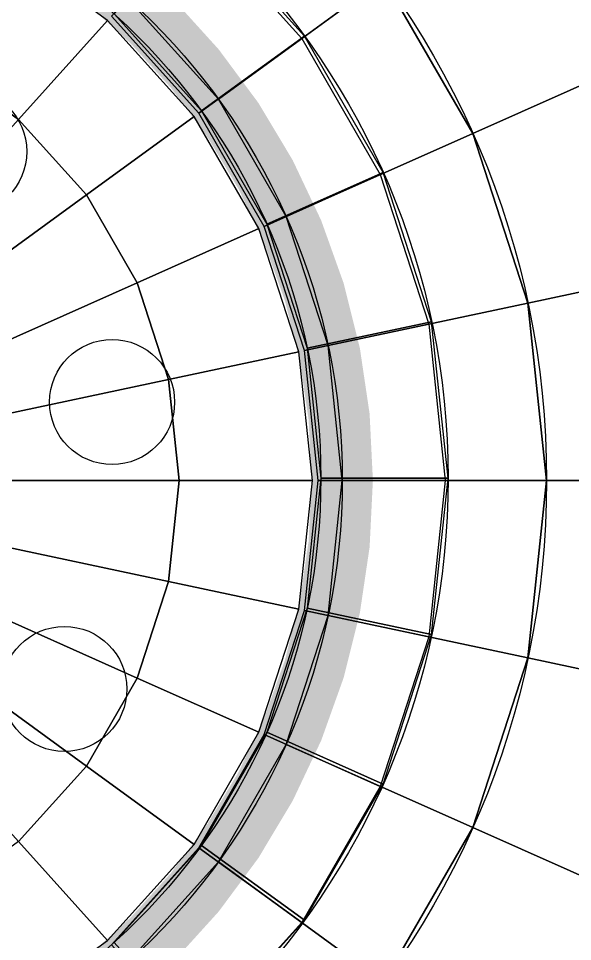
# Model space of a CAD drawing. Extents: x -180 to 300, y -124 to 240.
# Drawn here: x 62.091 to 64.803, y 51.162 to 55.678 of the extents above; entities that cross this region are included whole.
import ezdxf

# ---------------------------------------------------------------- set-up
doc = ezdxf.new("R2010")
doc.units = 0
doc.header["$MEASUREMENT"] = 0
for name, color, linetype in [('DOME', 254, 'CONTINUOUS'), ('GROUNDS', 3, 'CONTINUOUS'), ('STATUE', 130, 'CONTINUOUS'), ('TOP2', 130, 'CONTINUOUS')]:
    doc.layers.add(name, color=color, linetype=linetype)

msp = doc.modelspace()

# ---------------------------------------------------------------- linework, layer by layer
at = {"layer": 'DOME'}
for points, const_width, elevation in [([(60.18216490273075, 70.9275137303428, 437.2563035401743), (60.34235563532658, 70.92968857354123, 437.2563035401743)], 0.7, 29.25), ([(60.18216490273075, 70.9275137303428, 437.2563035401743), (60.34235563532658, 70.92968857354123, 437.2563035401743)], 0.4, 27.5), ([(60.18216490273075, 70.9275137303428, 437.2563035401743), (60.34235563532658, 70.92968857354123, 437.2563035401743)], 0.4, 17.5), ([(60.20962042373598, 69.41495561512389, 437.2563035401765), (60.35597341449205, 69.41694258903529, 437.2563035401765)], 0.4, 17.5), ([(70.0071018022947, 64.38077093328363, 39073.79658690718), (70.00822405755575, 64.37979763007108, 39073.79658690718)], 0.1, 38.3421), ([(60.49999999486207, 56.5929757728957, 13880708272.90031), (60.49999999577712, 56.5929757728957, 13880708272.90031)], 0.3, 59.99601416410027)]:
    msp.add_lwpolyline(points, format="xyb", dxfattribs=dict(at, const_width=const_width, elevation=elevation))
at = {"layer": 'DOME', "elevation": 27.5}
msp.add_lwpolyline([(60.18216490273075, 70.9275137303428, 437.2563035401743), (60.34235563532658, 70.92968857354123, 437.2563035401743)], format="xyb", dxfattribs=at)
at = {"layer": 'DOME', "color": 7, "const_width": 0.2, "elevation": 17.5}
msp.add_lwpolyline([(60.33361865954198, 62.58374167438758, 437.2563035401754), (60.41747582021188, 62.58488016831022, 437.2563035401754)], format="xyb", dxfattribs=at)
at = {"layer": 'DOME'}
for centre, radius in [((60.5, 53.41759084145917, 53.194), 4.175384931436525), ((60.51367791656236, 53.42876198335297, 59.99601416410027), 3.679696701557053), ((60.51367791656236, 53.42876198335297, 54.31150924433864), 3.679696701557053), ((60.5, 53.41759084145917, 53.194), 3.175384931436522), ((60.51367791656236, 53.42876198335297, 55.00001416410026), 3.057054854727591), ((61.82539805534671, 55.02712329913658, 55.2), 0.3060601501103731), ((62.54890617465013, 53.80146617530693, 55.2), 0.3060601501103731), ((62.31530833607226, 52.39749629183218, 55.2), 0.3060601501103731)]:
    msp.add_circle(centre, radius, dxfattribs=at)
at = {"layer": 'DOME', "linetype": 'Continuous'}
for points in [[(40.36820158207607, 43.71954211447081, 17.5), (80.63179841792393, 43.42939336505402, 17.5), (80.63179841792395, 63.11563956844752, 17.5), (40.36820158207608, 63.40578831786432, 17.5)], [(65.74366991567649, 55.75222310420773, 52.44094630249331), (64.31440393802319, 55.11587289202095, 53.19398583589973), (63.87795736758922, 55.87182052680177, 53.19398583589973), (65.14368580587326, 56.79142606612092, 52.44094630249331)], [(63.87795736758923, 55.87182052680177, 54.31150924433864), (63.06894037321429, 55.28403527450931, 54.31150924433864), (62.6247472445949, 55.77736172215512, 54.31150924433864), (63.29387785095376, 56.52050654763252, 54.31150924433864)], [(62.54556896861614, 55.68942533795049, 59.30750924433865), (62.96219768512954, 56.15213840454749, 59.99601416410027), (63.47693716570506, 55.58046229554363, 59.99601416410027), (62.97320933021102, 55.21448260051713, 59.30750924433865)], [(62.98688724677337, 55.22565374241093, 55.00001416410026), (63.49061508226742, 55.59163343743744, 54.31150924433864), (62.97587560169189, 56.16330954644129, 54.31150924433864), (62.55924688517849, 55.70059647984429, 55.00001416410026)], [(64.31440393802319, 55.11587289202095, 53.19398583589973), (63.40085848038059, 54.70913624894513, 53.19398583589973), (63.06894037321426, 55.28403527450931, 53.19398583589973), (63.87795736758922, 55.87182052680177, 53.19398583589973)], [(66.11448048824474, 54.61098550960386, 52.44094630249331), (64.58414275282472, 54.28570218236908, 53.19398583589973), (64.31440393802319, 55.11587289202089, 53.19398583589973), (65.74366991567649, 55.75222310420767, 52.44094630249331)], [(62.97320933021102, 55.21448260051713, 59.30750924433865), (63.47693716570506, 55.58046229554363, 59.99601416410027), (63.86157020720987, 54.91425832538756, 59.99601416410027), (63.29275857630061, 54.66100707076964, 59.30750924433865)], [(63.30643649286296, 54.67217821266343, 55.00001416410026), (63.87524812377222, 54.92542946728136, 54.31150924433864), (63.49061508226742, 55.59163343743743, 54.31150924433864), (62.98688724677337, 55.22565374241093, 55.00001416410026)], [(64.58414275282472, 54.28570218236908, 53.19398583589973), (63.60599515209091, 54.07779049155133, 53.19398583589973), (63.40085848038059, 54.7091362489451, 53.19398583589973), (64.31440393802319, 55.11587289202089, 53.19398583589973)], [(63.50392878802573, 54.06435942712201, 55.00001416410026), (64.11296441661844, 54.19381394627021, 54.31150924433864), (63.87524812377222, 54.92542946728135, 54.31150924433864), (63.30643649286296, 54.67217821266343, 55.00001416410026)], [(63.29275857630061, 54.66100707076964, 59.30750924433865), (63.86157020720987, 54.91425832538756, 59.99601416410027), (64.09928650005608, 54.18264280437642, 59.99601416410027), (63.49025087146338, 54.0531882852282, 59.30750924433865)], [(66.23991132221023, 53.41759084145917, 52.44094630249331), (64.67538493143653, 53.41759084145917, 53.19398583589973), (64.58414275282472, 54.28570218236914, 53.19398583589973), (66.11448048824475, 54.61098550960389, 52.44094630249331)], [(64.67538493143653, 53.41759084145917, 53.19398583589973), (63.67538493143653, 53.41759084145917, 53.19398583589973), (63.60599515209091, 54.07779049155138, 53.19398583589973), (64.58414275282472, 54.28570218236914, 53.19398583589973)], [(63.49025087146338, 54.0531882852282, 59.30750924433865), (64.09928650005608, 54.18264280437642, 59.99601416410027), (64.179696701557, 53.41759084145916, 59.99601416410027), (63.55705485472754, 53.41759084145916, 59.30750924433865)], [(63.5707327712899, 53.42876198335297, 55.00001416410026), (64.19337461811936, 53.42876198335297, 54.31150924433864), (64.11296441661844, 54.19381394627022, 54.31150924433864), (63.50392878802573, 54.06435942712201, 55.00001416410026)], [(63.55705485472754, 53.41759084145917, 59.30750924433865), (64.179696701557, 53.41759084145917, 59.99601416410027), (64.09928650005608, 52.65253887854192, 59.99601416410027), (63.49025087146337, 52.78199339769012, 59.30750924433865)], [(63.50392878802574, 52.79316453958393, 55.00001416410026), (64.11296441661844, 52.66371002043572, 54.31150924433864), (64.19337461811936, 53.42876198335298, 54.31150924433864), (63.5707327712899, 53.42876198335298, 55.00001416410026)], [(64.58414275282472, 52.54947950054918, 53.19398583589973), (63.60599515209091, 52.75739119136696, 53.19398583589973), (63.67538493143651, 53.41759084145917, 53.19398583589973), (64.67538493143651, 53.41759084145914, 53.19398583589973)], [(66.11448048824474, 52.22419617331443, 52.44094630249331), (64.58414275282472, 52.54947950054918, 53.19398583589973), (64.67538493143651, 53.41759084145914, 53.19398583589973), (66.23991132221023, 53.41759084145914, 52.44094630249331)], [(63.49025087146337, 52.78199339769014, 59.30750924433865), (64.09928650005608, 52.65253887854193, 59.99601416410027), (63.86157020720987, 51.92092335753079, 59.99601416410027), (63.29275857630061, 52.17417461214871, 59.30750924433865)], [(63.30643649286297, 52.18534575404252, 55.00001416410026), (63.87524812377223, 51.93209449942458, 54.31150924433864), (64.11296441661844, 52.66371002043572, 54.31150924433864), (63.50392878802574, 52.79316453958393, 55.00001416410026)], [(64.31440393802319, 51.7193087908974, 53.19398583589973), (63.40085848038059, 52.12604543397319, 53.19398583589973), (63.60599515209091, 52.75739119136699, 53.19398583589973), (64.5841427528247, 52.54947950054921, 53.19398583589973)], [(65.74366991567648, 51.08295857871062, 52.44094630249331), (64.31440393802319, 51.7193087908974, 53.19398583589973), (64.5841427528247, 52.54947950054921, 53.19398583589973), (66.11448048824474, 52.22419617331443, 52.44094630249331)], [(63.29275857630061, 52.17417461214871, 59.30750924433865), (63.86157020720987, 51.92092335753078, 59.99601416410027), (63.47693716570506, 51.25471938737471, 59.99601416410027), (62.97320933021101, 51.62069908240122, 59.30750924433865)], [(62.98688724677338, 51.63187022429501, 55.00001416410026), (63.49061508226742, 51.2658905292685, 54.31150924433864), (63.87524812377222, 51.93209449942458, 54.31150924433864), (63.30643649286296, 52.18534575404252, 55.00001416410026)], [(63.87795736758922, 50.96336115611655, 53.19398583589973), (63.06894037321426, 51.55114640840904, 53.19398583589973), (63.40085848038059, 52.12604543397319, 53.19398583589973), (64.31440393802319, 51.7193087908974, 53.19398583589973)], [(65.14368580587325, 50.0437556167974, 52.44094630249331), (63.87795736758922, 50.96336115611655, 53.19398583589973), (64.31440393802319, 51.7193087908974, 53.19398583589973), (65.74366991567648, 51.08295857871059, 52.44094630249331)], [(62.5592468851785, 51.15692748686165, 55.00001416410026), (62.9758756016919, 50.69421442026464, 54.31150924433864), (63.49061508226742, 51.2658905292685, 54.31150924433864), (62.98688724677338, 51.63187022429501, 55.00001416410026)], [(62.97320933021101, 51.62069908240122, 59.30750924433865), (63.47693716570506, 51.2547193873747, 59.99601416410027), (62.96219768512953, 50.68304327837086, 59.99601416410027), (62.54556896861613, 51.14575634496787, 59.30750924433865)], [(63.29387785095375, 50.31467513528582, 54.31150924433864), (62.6247472445949, 51.05781996076323, 54.31150924433864), (63.06894037321428, 51.55114640840904, 54.31150924433864), (63.8779573675892, 50.96336115611655, 54.31150924433864)]]:
    msp.add_3dface(points, dxfattribs=at)
at = {"layer": 'GROUNDS', "linetype": 'Continuous'}
msp.add_3dface([(-180, 240, -6), (-180, -120, -6), (300, -120, -6), (300, 240, -6)], dxfattribs=at)
at = {"layer": 'STATUE', "linetype": 'Continuous'}
for points in [[(62.0906156293278, 55.18414846567353, 61.10771011902344), (62.52713796369219, 55.66895563322107, 60.5), (62.01475507503913, 56.04122359244975, 60.5), (61.68856887893926, 55.47625252807715, 61.10771011902344)], [(62.4231448440941, 54.81483735820776, 61.10771011902344), (62.95092519604472, 55.19829222934553, 60.5), (62.52713796369219, 55.66895563322107, 60.5), (62.0906156293278, 55.18414846567353, 61.10771011902344)], [(61.48068031281864, 54.50674666992216, 62.09747329081529), (62.0906156293278, 55.18414846567353, 61.10771011902344), (61.68856887893926, 55.47625252807715, 61.10771011902344), (61.23280186521067, 54.6868409038853, 62.09747329081529)], [(62.67162340090064, 54.38445987322741, 61.10771011902344), (63.26759523648615, 54.64980363006607, 60.5), (62.95092519604471, 55.19829222934553, 60.5), (62.42314484409408, 54.81483735820776, 61.10771011902344)], [(61.68569832493019, 54.27905109990567, 62.09747329081529), (62.4231448440941, 54.81483735820776, 61.10771011902344), (62.0906156293278, 55.18414846567353, 61.10771011902344), (61.48068031281865, 54.50674666992216, 62.09747329081529)], [(61.83889563063047, 54.01370558285011, 62.09747329081529), (62.67162340090064, 54.38445987322741, 61.10771011902344), (62.42314484409408, 54.81483735820776, 61.10771011902344), (61.68569832493019, 54.27905109990567, 62.09747329081529)], [(62.82519159448262, 53.91182557200642, 61.10771011902344), (63.46330808469776, 54.04746141911149, 60.5), (63.26759523648615, 54.64980363006605, 60.5), (62.67162340090064, 54.38445987322741, 61.10771011902344)], [(61.93357677253816, 53.72230699111988, 62.09747329081529), (62.82519159448262, 53.91182557200642, 61.10771011902344), (62.67162340090064, 54.38445987322741, 61.10771011902344), (61.83889563063047, 54.01370558285011, 62.09747329081529)], [(62.87713775787853, 53.41759084145917, 61.10771011902344), (63.52951015007827, 53.41759084145917, 60.5), (63.46330808469776, 54.0474614191115, 60.5), (62.82519159448262, 53.91182557200643, 61.10771011902344)], [(61.96560373042135, 53.41759084145917, 62.09747329081529), (62.87713775787853, 53.41759084145917, 61.10771011902344), (62.82519159448262, 53.91182557200643, 61.10771011902344), (61.93357677253816, 53.72230699111989, 62.09747329081529)], [(61.93357677253815, 53.11287469179845, 62.09747329081529), (62.82519159448262, 52.9233561109119, 61.10771011902344), (62.87713775787852, 53.41759084145917, 61.10771011902344), (61.96560373042134, 53.41759084145917, 62.09747329081529)], [(62.82519159448262, 52.9233561109119, 61.10771011902344), (63.46330808469776, 52.78772026380683, 60.5), (63.52951015007826, 53.41759084145917, 60.5), (62.87713775787852, 53.41759084145917, 61.10771011902344)], [(61.83889563063047, 52.82147610006822, 62.09747329081529), (62.67162340090064, 52.45072180969092, 61.10771011902344), (62.82519159448262, 52.92335611091191, 61.10771011902344), (61.93357677253816, 53.11287469179845, 62.09747329081529)], [(62.67162340090064, 52.45072180969092, 61.10771011902344), (63.26759523648615, 52.18537805285227, 60.5), (63.46330808469776, 52.78772026380683, 60.5), (62.82519159448262, 52.92335611091191, 61.10771011902344)], [(61.68569832493019, 52.55613058301266, 62.09747329081529), (62.42314484409409, 52.02034432471057, 61.10771011902344), (62.67162340090064, 52.45072180969092, 61.10771011902344), (61.83889563063047, 52.82147610006822, 62.09747329081529)], [(61.48068031281864, 52.32843501299618, 62.09747329081529), (62.0906156293278, 51.65103321724481, 61.10771011902344), (62.42314484409409, 52.02034432471058, 61.10771011902344), (61.68569832493019, 52.55613058301267, 62.09747329081529)], [(62.42314484409409, 52.02034432471057, 61.10771011902344), (62.95092519604471, 51.63688945357281, 60.5), (63.26759523648615, 52.18537805285226, 60.5), (62.67162340090064, 52.45072180969092, 61.10771011902344)], [(62.0906156293278, 51.65103321724481, 61.10771011902344), (62.52713796369219, 51.16622604969726, 60.5), (62.95092519604471, 51.63688945357281, 60.5), (62.42314484409409, 52.02034432471058, 61.10771011902344)], [(61.68856887893926, 51.35892915484119, 61.10771011902344), (62.01475507503913, 50.79395809046859, 60.5), (62.52713796369218, 51.16622604969726, 60.5), (62.09061562932779, 51.65103321724481, 61.10771011902344)]]:
    msp.add_3dface(points, dxfattribs=at)
at = {"layer": 'TOP2', "linetype": 'Continuous'}
for points in [[(-54.99091876391377, 101.8544197817928, -6), (-54.99091876391377, -6.955460070287529, -6), (176.0221910834507, -6.955460070287529, -6), (176.0221910834507, 101.8544197817928, -6)], [(72.58240915854083, 32.2767736207285, 11.5), (72.58240915854083, 100.5824091585408, 11.5), (60.5, 100.5824091585408, 11.5), (60.5, 32.2767736207285, 11.5)]]:
    msp.add_3dface(points, dxfattribs=at)

doc.saveas('drawing.dxf')
